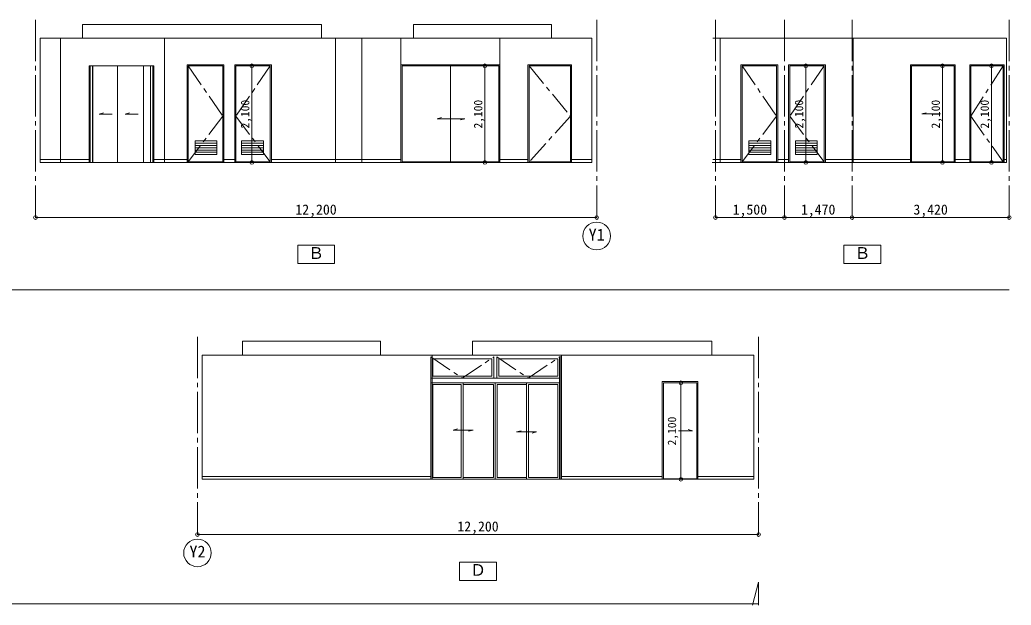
# Model space of a CAD drawing. Units: millimetres at full size, sheet at 1:100. Extents: x -20100 to 18263, y -13558 to 13413.
# Drawn here: x -3289 to 18263, y 688 to 13413 of the extents above; entities that cross this region are included whole.
import ezdxf
from ezdxf.enums import TextEntityAlignment as Align

# ---------------------------------------------------------------- set-up
doc = ezdxf.new("R2010")
doc.units = ezdxf.units.MM
doc.header["$LTSCALE"] = 100
doc.header["$PDMODE"] = 32
doc.header["$PDSIZE"] = 80
doc.linetypes.add('CHAIN1', pattern=[8, 5, -1, 1, -1])
doc.linetypes.add('CHAIN2', pattern=[12, 9, -1, 1, -1])
for name, color, linetype, lineweight in [('0-2_撤去ﾒﾓ-改修', 7, 'Continuous', 13), ('A-0_基準線', 4, 'CHAIN2', 9), ('A-3_仕上(断面)', 3, 'Continuous', 18), ('A-5_建具', 4, 'Continuous', 9), ('A-D_寸法', 7, 'Continuous', 13), ('E-F', 4, 'Continuous', 9)]:
    doc.layers.add(name, color=color, linetype=linetype, lineweight=lineweight)
doc.styles.add('ＭＳ ゴシック', font='')
doc.styles.get('ＭＳ ゴシック').set_extended_font_data('MS Gothic')

msp = doc.modelspace()

# ---------------------------------------------------------------- linework, layer by layer
at = {"layer": '0-2_撤去ﾒﾓ-改修'}
for p, q in [((-2948.4, 9113.4), (9251.6, 9113.4)), ((12772.8, 2223.9), (572.8, 2223.9))]:
    msp.add_line(p, q, dxfattribs=at)
at = {"layer": 'A-0_基準線'}
for p, q in [((-2948.4, 13413.4), (-2948.4, 9713.4)), ((9251.6, 13413.4), (9251.6, 9713.4)), ((11833, 13413.4), (11833, 9713.4)), ((13333, 13413.4), (13333, 9713.4)), ((14803, 13413.4), (14803, 9713.4)), ((18223, 13413.4), (18223, 9713.4)), ((572.8, 6523.9), (572.8, 2823.9)), ((12772.8, 6523.9), (12772.8, 2823.9))]:
    msp.add_line(p, q, dxfattribs=at)
at = {"layer": 'A-3_仕上(断面)'}
for p, q in [((-1928.4, 13313.4), (3271.6, 13313.4)), ((-1928.4, 13313.4), (-1928.4, 13013.4)), ((5271.6, 13313.4), (5271.6, 13013.4)), ((-2843.4, 10313.4), (-2843.4, 13013.4)), ((-2843.4, 13013.4), (-2805, 13013.4)), ((-2805, 13013.4), (-1928.4, 13013.4)), ((9146.6, 10313.4), (9146.6, 13013.4)), ((11780, 13013.4), (18158, 13013.4)), ((18158, 13013.4), (18158, 10313.4)), ((-2843.4, 10313.4), (9146.6, 10313.4)), ((18158, 10313.4), (11766, 10313.4)), ((4552.8, 6423.9), (4552.8, 6123.9)), ((11752.8, 6423.9), (6552.8, 6423.9)), ((11752.8, 6423.9), (11752.8, 6123.9)), ((677.8, 3423.9), (677.8, 6123.9)), ((12629.4, 6123.9), (11752.8, 6123.9)), ((12667.8, 6123.9), (12629.4, 6123.9)), ((12667.8, 3423.9), (12667.8, 6123.9)), ((12667.8, 3423.9), (677.8, 3423.9))]:
    msp.add_line(p, q, dxfattribs=at)
at = {"layer": 'A-3_仕上(断面)', "color": 7, "lineweight": 13}
for p, q in [((-2403.4, 10313.4), (-2403.4, 13013.4)), ((-143.4, 10313.4), (-143.4, 13013.4)), ((3576.6, 10313.4), (3576.6, 13013.4)), ((4146.6, 10313.4), (4146.6, 13013.4)), ((4996.6, 10313.4), (4996.6, 13013.4)), ((4996.6, 10313.4), (4996.6, 13013.4)), ((7146.6, 10313.4), (7146.6, 13013.4)), ((11938, 13013.4), (11938, 10313.4)), ((14828, 13013.4), (14828, 10313.4)), ((5677.8, 3423.9), (5677.8, 6123.9)), ((8487.8, 3423.9), (8487.8, 6123.9)), ((11084, 3423.9), (11084, 5523.9))]:
    msp.add_line(p, q, dxfattribs=at)
at = {"layer": 'A-3_仕上(断面)', "color": 4, "lineweight": 9}
for p, q in [((-1928.4, 13013.4), (3271.6, 13013.4)), ((5271.6, 13013.4), (8271.6, 13013.4)), ((4552.8, 6123.9), (1552.8, 6123.9)), ((11752.8, 6123.9), (6552.8, 6123.9))]:
    msp.add_line(p, q, dxfattribs=at)
at = {"layer": 'A-3_仕上(断面)'}
for points in [[(3271.6, 13313.4), (3271.6, 13013.4), (5271.6, 13013.4)], [(5271.6, 13313.4), (8271.6, 13313.4), (8271.6, 13013.4), (9146.6, 13013.4)], [(4552.8, 6423.9), (1552.8, 6423.9), (1552.8, 6123.9), (677.8, 6123.9)], [(6552.8, 6423.9), (6552.8, 6123.9), (4552.8, 6123.9)]]:
    msp.add_lwpolyline(points, dxfattribs=at)
at = {"layer": 'A-3_仕上(断面)', "color": 2}
for p in [(11084, 5523.9), (11084, 3423.9)]:
    msp.add_point(p, dxfattribs=at)
at = {"layer": 'A-5_建具'}
for p, q in [((-1778.4, 10313.4), (-1778.4, 12413.4)), ((-1778.4, 12413.4), (-378.5, 12413.4)), ((-1763.4, 10313.4), (-1763.4, 12413.4)), ((-1708.4, 10313.4), (-1708.4, 12413.4)), ((-1698.4, 10313.4), (-1698.4, 12413.4)), ((-1167, 10313.4), (-1167, 12413.4)), ((-598.4, 10313.4), (-598.4, 12413.4)), ((-448.4, 10313.4), (-448.4, 12413.4)), ((-396.2, 10313.4), (-396.2, 12413.4)), ((-378.5, 10313.4), (-378.5, 12413.4)), ((346.6, 12438.4), (346.6, 10313.4)), ((1146.6, 12438.4), (346.6, 12438.4)), ((371.6, 12413.4), (371.6, 10313.4)), ((1121.6, 12413.4), (371.6, 12413.4)), ((1121.6, 12413.4), (1121.6, 10313.4)), ((1146.6, 12438.4), (1146.6, 10313.4)), ((1381.6, 12438.4), (1381.6, 10313.4)), ((1381.6, 12438.4), (2181.6, 12438.4)), ((1406.6, 12413.4), (1406.6, 10313.4)), ((1406.6, 12413.4), (2156.6, 12413.4)), ((2156.6, 12413.4), (2156.6, 10313.4)), ((2181.6, 12438.4), (2181.6, 10313.4)), ((7146.6, 12438.4), (4996.6, 12438.4)), ((5021.6, 10313.4), (5021.6, 12413.4)), ((6071.6, 12413.4), (6071.6, 10313.4)), ((7756.6, 12438.4), (7756.6, 10313.4)), ((8706.6, 12438.4), (7756.6, 12438.4)), ((7781.6, 12413.4), (7781.6, 10313.4)), ((8681.6, 12413.4), (7781.6, 12413.4)), ((8681.6, 12413.4), (8681.6, 10313.4)), ((8706.6, 12438.4), (8706.6, 10313.4)), ((12388, 12438.4), (12388, 10313.4)), ((13188, 12438.4), (12388, 12438.4)), ((12413, 12413.4), (12413, 10313.4)), ((13163, 12413.4), (12413, 12413.4)), ((13163, 12413.4), (13163, 10313.4)), ((13188, 12438.4), (13188, 10313.4)), ((13423, 12438.4), (13423, 10313.4)), ((13423, 12438.4), (14223, 12438.4)), ((13448, 12413.4), (13448, 10313.4)), ((13448, 12413.4), (14198, 12413.4)), ((14198, 12413.4), (14198, 10313.4)), ((14223, 12438.4), (14223, 10313.4)), ((16073, 12438.4), (16073, 10313.4)), ((16073, 12438.4), (17048, 12438.4)), ((16098, 12413.4), (16098, 10313.4)), ((16098, 12413.4), (17023, 12413.4)), ((17023, 12413.4), (17023, 10313.4)), ((17048, 12438.4), (17048, 10313.4)), ((17362.4, 12438.4), (17362.4, 10313.4)), ((17362.4, 12438.4), (18112.4, 12438.4)), ((17387.4, 12413.4), (17387.4, 10313.4)), ((17387.4, 12413.4), (18087.4, 12413.4)), ((18087.4, 12413.4), (18087.4, 10313.4)), ((18112.4, 12438.4), (18112.4, 10313.4)), ((-1566.9, 11363.4), (-1470.3, 11389.3)), ((-1566.9, 11363.4), (-1283.1, 11363.4)), ((-1000.7, 11363.4), (-904.1, 11389.3)), ((-1000.7, 11363.4), (-717, 11363.4)), ((5785, 11263.4), (5881.6, 11289.3)), ((5785, 11263.4), (6387.9, 11263.4)), ((6387.9, 11263.4), (6291.3, 11237.5)), ((16318, 11368.4), (16414.6, 11394.3)), ((16318, 11368.4), (16725.3, 11368.4)), ((521.6, 10783.4), (521.6, 10483.4)), ((995, 10783.4), (521.6, 10783.4)), ((995, 10783.4), (995, 10483.4)), ((1533.1, 10783.4), (1533.1, 10483.4)), ((1533.1, 10783.4), (2006.6, 10783.4)), ((2006.6, 10783.4), (2006.6, 10483.4)), ((12563, 10783.4), (12563, 10483.4)), ((13036.4, 10783.4), (12563, 10783.4)), ((13036.4, 10783.4), (13036.4, 10483.4)), ((13574.6, 10783.4), (13574.6, 10483.4)), ((13574.6, 10783.4), (14048, 10783.4)), ((14048, 10783.4), (14048, 10483.4)), ((995, 10733.4), (521.6, 10733.4)), ((995, 10683.4), (521.6, 10683.4)), ((995, 10633.4), (521.6, 10633.4)), ((995, 10583.4), (521.6, 10583.4)), ((1533.1, 10733.4), (2006.6, 10733.4)), ((1533.1, 10683.4), (2006.6, 10683.4)), ((1533.1, 10633.4), (2006.6, 10633.4)), ((1533.1, 10583.4), (2006.6, 10583.4)), ((13036.4, 10733.4), (12563, 10733.4)), ((13036.4, 10683.4), (12563, 10683.4)), ((13036.4, 10633.4), (12563, 10633.4)), ((13036.4, 10583.4), (12563, 10583.4)), ((13574.6, 10733.4), (14048, 10733.4)), ((13574.6, 10683.4), (14048, 10683.4)), ((13574.6, 10633.4), (14048, 10633.4)), ((13574.6, 10583.4), (14048, 10583.4)), ((-2843.4, 10373.4), (-1778.4, 10373.4)), ((-378.5, 10373.4), (346.6, 10373.4)), ((995, 10533.4), (521.6, 10533.4)), ((995, 10483.4), (521.6, 10483.4)), ((1146.6, 10373.4), (1381.6, 10373.4)), ((1533.1, 10533.4), (2006.6, 10533.4)), ((1533.1, 10483.4), (2006.6, 10483.4)), ((2181.6, 10373.4), (4996.6, 10373.4)), ((7146.6, 10373.4), (7756.6, 10373.4)), ((8706.6, 10373.4), (9146.6, 10373.4)), ((11780, 10373.4), (12388, 10373.4)), ((13036.4, 10533.4), (12563, 10533.4)), ((13036.4, 10483.4), (12563, 10483.4)), ((13188, 10373.4), (13423, 10373.4)), ((13574.6, 10533.4), (14048, 10533.4)), ((13574.6, 10483.4), (14048, 10483.4)), ((14223, 10373.4), (16073, 10373.4)), ((17048, 10373.4), (17362.4, 10373.4)), ((18112.4, 10373.4), (18158, 10373.4)), ((1121.6, 10323.4), (371.6, 10323.4)), ((1406.6, 10323.4), (2156.6, 10323.4)), ((5021.6, 10323.4), (7121.6, 10323.4)), ((8681.6, 10323.4), (7781.6, 10323.4)), ((13163, 10323.4), (12413, 10323.4)), ((13448, 10323.4), (14198, 10323.4)), ((16098, 10323.4), (17023, 10323.4)), ((17387.4, 10323.4), (18087.4, 10323.4)), ((11452.8, 5548.9), (10677.8, 5548.9)), ((10677.8, 5548.9), (10677.8, 3423.9)), ((11427.8, 5523.9), (10702.8, 5523.9)), ((10702.8, 5523.9), (10702.8, 3423.9)), ((11427.8, 5523.9), (11427.8, 3423.9)), ((11452.8, 5548.9), (11452.8, 3423.9)), ((6132.1, 4493.9), (6228.7, 4519.8)), ((6132.1, 4493.9), (6563.6, 4493.9)), ((6563.6, 4493.9), (6467, 4468.1)), ((7511.2, 4453.9), (7607.8, 4479.8)), ((7511.2, 4453.9), (7942.7, 4453.9)), ((7942.7, 4453.9), (7846.1, 4428.1)), ((5647.8, 3483.9), (677.8, 3483.9)), ((10677.8, 3483.9), (8487.8, 3483.9)), ((12667.8, 3483.9), (11452.8, 3483.9)), ((11427.8, 3433.9), (10702.8, 3433.9))]:
    msp.add_line(p, q, dxfattribs=at)
at = {"layer": 'A-5_建具', "linetype": 'CHAIN1'}
for p, q in [((371.6, 12413.4), (1121.6, 11318.4)), ((2156.6, 12413.4), (1406.6, 11318.4)), ((7781.6, 12413.4), (8681.6, 11318.4)), ((12413, 12413.4), (13163, 11318.4)), ((14198, 12413.4), (13448, 11318.4)), ((18087.4, 12413.4), (17387.4, 11318.4)), ((1121.6, 11318.4), (371.6, 10323.4)), ((1406.6, 11318.4), (2156.6, 10323.4)), ((8681.6, 11318.4), (7781.6, 10323.4)), ((13163, 11318.4), (12413, 10323.4)), ((13448, 11318.4), (14198, 10323.4)), ((17387.4, 11318.4), (18087.4, 10323.4))]:
    msp.add_line(p, q, dxfattribs=at)
at = {"layer": 'A-5_建具', "color": 7, "lineweight": 13}
for p, q in [((1754.6, 10313.4), (1754.6, 12413.4)), ((6820.5, 10313.4), (6820.5, 12413.4)), ((13796, 10313.4), (13796, 12413.4))]:
    msp.add_line(p, q, dxfattribs=at)
at = {"layer": 'A-5_建具'}
msp.add_lwpolyline([(7121.6, 10313.4), (7121.6, 12413.4), (5021.6, 12413.4)], dxfattribs=at)
at = {"layer": 'A-5_建具', "color": 2}
for p in [(1754.6, 12413.4), (6820.5, 12413.4), (13796, 12413.4), (1754.6, 10313.4), (6820.5, 10313.4), (13796, 10313.4)]:
    msp.add_point(p, dxfattribs=at)
at = {"layer": 'A-D_寸法'}
for p, q in [((16768.1, 10313.4), (16768.1, 12413.4)), ((17832.6, 10313.4), (17832.6, 12413.4)), ((-2948.4, 9113.4), (-2948.4, 9713.4)), ((-2948.4, 9113.4), (-2948.4, 9713.4)), ((9251.6, 9113.4), (9251.6, 9713.4)), ((9251.6, 9113.4), (9251.6, 9713.4)), ((11833, 9113.4), (11833, 9713.4)), ((13333, 9113.4), (13333, 9713.4)), ((13333, 9113.4), (13333, 9713.4)), ((14803, 9113.4), (14803, 9713.4)), ((14803, 9113.4), (14803, 9713.4)), ((18223, 9113.4), (18223, 9713.4)), ((13333, 9113.4), (11833, 9113.4)), ((14803, 9113.4), (13333, 9113.4)), ((18223, 9113.4), (14803, 9113.4)), ((-20100, 7541.3), (18223, 7541.3)), ((572.8, 2223.9), (572.8, 2823.9)), ((572.8, 2223.9), (572.8, 2823.9)), ((12772.8, 2223.9), (12772.8, 2823.9)), ((12772.8, 2223.9), (12772.8, 2823.9)), ((12772.8, 1187.9), (12638.9, 687.9)), ((12772.8, 687.9), (12772.8, 1187.9))]:
    msp.add_line(p, q, dxfattribs=at)
at = {"layer": 'A-D_寸法', "color": 4, "lineweight": 9}
for p, q in [((5647.8, 3423.9), (5647.8, 6083.9)), ((5687.8, 6043.9), (6972.8, 6043.9)), ((5687.8, 5663.9), (5687.8, 6043.9)), ((6972.8, 5663.9), (6972.8, 6043.9)), ((7012.8, 5623.9), (7012.8, 6083.9)), ((7082.8, 5623.9), (7082.8, 6083.9)), ((7122.8, 5663.9), (7122.8, 6043.9)), ((7122.8, 6043.9), (8406.1, 6043.9)), ((8406.1, 5663.9), (8406.1, 6043.9)), ((8446.1, 3423.9), (8446.1, 6083.9)), ((8461.1, 3423.9), (8461.1, 6098.9)), ((8486.1, 4358.9), (8486.1, 6098.9)), ((5647.8, 5623.9), (8446.1, 5623.9)), ((5687.8, 5663.9), (6972.8, 5663.9)), ((7122.8, 5663.9), (8406.1, 5663.9)), ((5647.8, 5523.9), (8446.1, 5523.9)), ((5687.8, 3463.9), (5687.8, 5483.9)), ((5687.8, 5483.9), (6307.8, 5483.9)), ((6307.8, 5483.9), (6307.8, 3463.9)), ((6347.8, 5523.9), (6347.8, 3423.9)), ((6347.8, 5483.9), (7007.8, 5483.9)), ((7007.8, 3463.9), (7007.8, 5483.9)), ((7047.8, 3423.9), (7047.8, 5523.9)), ((7087.8, 3463.9), (7087.8, 5483.9)), ((7087.8, 5483.9), (7727, 5483.9)), ((7727, 5523.9), (7727, 3423.9)), ((7767, 5483.9), (8406.1, 5483.9)), ((8406.1, 3463.9), (8406.1, 5483.9)), ((5687.8, 3463.9), (6307.8, 3463.9)), ((6347.8, 3463.9), (7007.8, 3463.9)), ((7087.8, 3463.9), (7727, 3463.9))]:
    msp.add_line(p, q, dxfattribs=at)
at = {"layer": 'A-D_寸法'}
for points in [[(2751.6, 8113.4), (3551.6, 8113.4), (3551.6, 8513.4), (2751.6, 8513.4)], [(14628, 8113.4), (15428, 8113.4), (15428, 8513.4), (14628, 8513.4)], [(7072.8, 1223.9), (6272.8, 1223.9), (6272.8, 1623.9), (7072.8, 1623.9)]]:
    msp.add_lwpolyline(points, close=True, dxfattribs=at)
at = {"layer": 'A-D_寸法', "color": 4, "linetype": 'CHAIN1', "lineweight": 9}
for points in [[(5647.8, 6083.9), (6330.3, 5623.9), (7012.8, 6083.9)], [(7082.8, 6083.9), (7764.5, 5623.9), (8446.1, 6083.9)]]:
    msp.add_lwpolyline(points, dxfattribs=at)
at = {"layer": 'A-D_寸法', "color": 4, "lineweight": 9}
msp.add_lwpolyline([(7767, 5483.9), (7767, 3463.9), (8406.1, 3463.9)], dxfattribs=at)
at = {"layer": 'A-D_寸法'}
msp.add_lwpolyline([(-20100, 775.1), (-20100, 713.5), (12772.8, 713.5)], dxfattribs=at)
for centre in [(9251.6, 8713.4), (572.8, 1823.9)]:
    msp.add_circle(centre, 300, dxfattribs=at)
at = {"layer": 'A-D_寸法', "color": 2}
for p in [(16768.1, 12413.4), (17832.6, 12413.4), (16768.1, 10313.4), (17832.6, 10313.4), (-2948.4, 9113.4), (9251.6, 9113.4), (11833, 9113.4), (13333, 9113.4), (14803, 9113.4), (18223, 9113.4), (572.8, 2223.9), (12772.8, 2223.9)]:
    msp.add_point(p, dxfattribs=at)
at = {"layer": 'E-F'}
msp.add_lwpolyline([(11032.5, 4478.9), (11335.6, 4478.9), (11239, 4504.8)], dxfattribs=at)

# ---------------------------------------------------------------- texts
at = {"layer": 'A-3_仕上(断面)', "color": 4, "style": 'ＭＳ ゴシック'}
msp.add_text('2,100', height=183.3, rotation=90, dxfattribs=at).set_placement((11034, 4161.4), align=Align.BOTTOM_LEFT)
at = {"layer": 'A-5_建具', "style": 'ＭＳ ゴシック'}
for p in [(1754.6, 11050.9), (6820.5, 11050.9), (13796, 11050.9)]:
    msp.add_text('2,100', height=183.3, rotation=90, dxfattribs=at).set_placement(p, align=Align.BOTTOM_LEFT)
at = {"layer": 'A-D_寸法', "color": 4, "style": 'ＭＳ ゴシック'}
for p in [(16768.1, 11050.9), (17832.6, 11050.9)]:
    msp.add_text('2,100', height=183.3, rotation=90, dxfattribs=at).set_placement(p, align=Align.BOTTOM_LEFT)
at = {"layer": 'A-D_寸法', "style": 'ＭＳ ゴシック'}
for s, p in [('12,200', (2701.6, 9113.4)), ('1,500', (12208, 9113.4)), ('1,470', (13693, 9113.4)), ('3,420', (16138, 9113.4)), ('12,200', (6222.8, 2223.9))]:
    msp.add_text(s, height=219.9, dxfattribs=at).set_placement(p, align=Align.BOTTOM_LEFT)
at = {"layer": 'A-D_寸法', "color": 3, "style": 'ＭＳ ゴシック'}
for s, p in [('Y1', (9076.6, 8538.4)), ('Ｂ', (2976.6, 8138.4)), ('Ｂ', (14853, 8138.4)), ('Y2', (397.8, 1648.9)), ('Ｄ', (6497.8, 1248.9))]:
    msp.add_text(s, height=256.6, dxfattribs=at).set_placement(p, align=Align.BOTTOM_LEFT)

doc.saveas('drawing.dxf')
